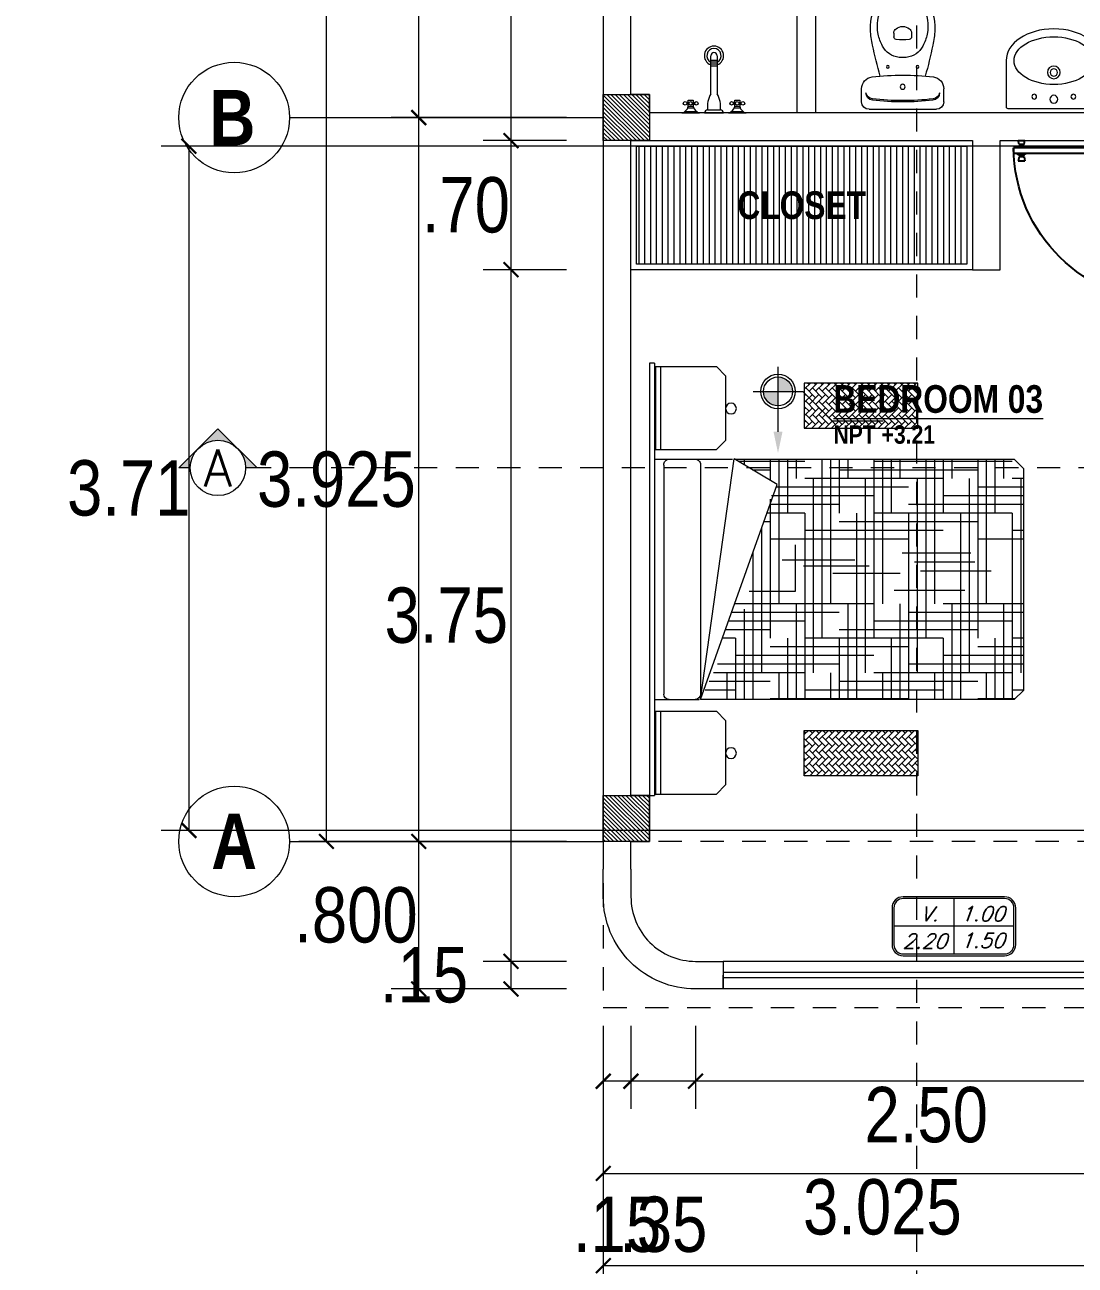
# Model space of a CAD drawing. Header units: millimetres. Extents: x 56 to 215, y 47 to 103.
# Drawn here: x 68.59 to 74.28, y 84.31 to 91.04 of the extents above; entities that cross this region are included whole.
import ezdxf
from ezdxf.enums import TextEntityAlignment as Align

# ---------------------------------------------------------------- set-up
doc = ezdxf.new("R2010")
doc.units = ezdxf.units.MM
doc.linetypes.add('DASHED', pattern=[19.05, 12.7, -6.35])
doc.linetypes.add('DASHED2', pattern=[0.375, 0.25, -0.125])
for name, color, linetype in [('_u', 7, 'Continuous'), ('A_Puerta', 32, 'Continuous'), ('G_Acotación', 171, 'Continuous')]:
    doc.layers.add(name, color=color, linetype=linetype)
for name, color, linetype, lineweight in [('A_Bloques', 56, 'Continuous', 15), ('A_Detalle de Vanos', 250, 'Continuous', 5), ('A_Muro con Techo', 232, 'Continuous', 40), ('A_Texto', 43, 'Continuous', 9), ('A_Ventana', 140, 'Continuous', 9), ('Complemento', 151, 'Continuous', 9), ('E_Columna', 3, 'Continuous', 25), ('G_Cortes', 3, 'Continuous', 60), ('G_Ejes', 253, 'Continuous', 20), ('G_Sombreados', 8, 'Continuous', 9), ('G_Texto', 122, 'Continuous', 20)]:
    doc.layers.add(name, color=color, linetype=linetype, lineweight=lineweight)
doc.styles.add('4MM', font='romans.shx', dxfattribs={"height": 0.2})
doc.styles.add('Acotacion', font='ARIALN.TTF')
doc.styles.add('AMBIENTES', font='ARIALNB.TTF', dxfattribs={"height": 0.15})
doc.styles.add('Arial Marron', font='ARIALN.TTF')
doc.styles.add('Cotas', font='ARIALNB.TTF', dxfattribs={"height": 0.1})
doc.styles.add('Eje', font='ARIALNB.TTF', dxfattribs={"height": 0.3})
doc.styles.add('LETRAS', font='simplex1.shx', dxfattribs={"oblique": 20})
doc.dimstyles.new('Lenin_50', dxfattribs={"dimtxt": 0.3, "dimasz": 0.08, "dimexe": 0.15, "dimexo": 0.2, "dimgap": 0.03, "dimtad": 2, "dimtih": 1, "dimtoh": 1, "dimlfac": -1, "dimzin": 4, "dimdsep": 46, "dimtxsty": 'Acotacion', "dimblk": 'ARCHTICK', "dimcen": 0.08, "dimclrd": 256, "dimclre": 256, "dimclrt": 4, "dimazin": 1, "dimtm": 1e-09, "dimtfac": 1, "dimtmove": 2, "dimatfit": 2, "dimfxl": 1, "dimtolj": 1, "dimlwd": 13, "dimlwe": 18, "dimarcsym": 0})

# ---------------------------------------------------------------- blocks, each defined once
blk = doc.blocks.new('COBRE1_2')
h = blk.add_hatch()
h.set_pattern_fill('AR-HBONE', color=37, scale=0.00025, style=0)
h.set_pattern_definition([(45, (-1.600238, -0.118363), (1e-14, 0.03592102), [0.0762, -0.0254]), (135, (-1.582278, -0.100403), (1e-14, 0.03592102), [0.0762, -0.0254])])
h.paths.add_polyline_path([(-0.8188, -0.8395), (-1.0637, -0.8395), (-1.0637, -1.4547), (-0.8188, -1.4547)])
h = blk.add_hatch()
h.set_pattern_fill('AR-HBONE', color=37, scale=0.00025, style=0)
h.set_pattern_definition([(135, (1.601507, -0.118363), (-4e-18, 0.03592102), [0.0762, -0.0254]), (45, (1.583546, -0.100403), (-4e-18, 0.03592102), [0.0762, -0.0254])])
h.paths.add_polyline_path([(0.8201, -0.8395), (1.065, -0.8395), (1.065, -1.4547), (0.8201, -1.4547)])
for p, q in [((-1.1717, 0), (1.1717, 0)), ((-1.1717, -0.0273), (-1.1717, 0)), ((1.1717, 0), (1.1717, -0.0273)), ((-1.1717, -0.0273), (1.1717, -0.0273)), ((-1.153, -0.0331), (-0.703, -0.0331)), ((-1.153, -0.0331), (-1.153, -0.3631)), ((-1.153, -0.0608), (-0.703, -0.0608)), ((-0.703, -0.0331), (-0.703, -0.3631)), ((-0.6511, -0.0273), (-0.6511, -0.4505)), ((0.6523, -0.0273), (0.6523, -0.2699)), ((0.7154, -0.0331), (0.7154, -0.3631)), ((0.7154, -0.0331), (1.1654, -0.0331)), ((0.7154, -0.0608), (1.1654, -0.0608)), ((1.1654, -0.0331), (1.1654, -0.3631)), ((-0.6511, -0.1093), (-0.6511, -0.2473)), ((-0.6191, -0.0773), (0.6225, -0.0773)), ((0.6523, -0.1073), (0.6523, -0.2473)), ((0.6523, -0.2773), (-0.6527, -0.4586)), ((-0.6211, -0.2773), (0.6223, -0.2773)), ((0.6523, -0.2773), (-0.513, -0.6917)), ((0.6492, -0.2789), (0.6523, -0.2789)), ((0.6523, -1.9773), (0.6523, -0.2773)), ((-1.153, -0.3631), (-1.103, -0.4131)), ((-0.753, -0.4131), (-0.703, -0.3631)), ((0.7154, -0.3631), (0.7654, -0.4131)), ((1.1154, -0.4131), (1.1654, -0.3631)), ((-1.103, -0.4131), (-0.753, -0.4131)), ((-0.513, -0.6917), (-0.6527, -0.4586)), ((-0.6511, -0.4614), (-0.6511, -1.9773)), ((-0.6511, -0.4664), (-0.6481, -0.4664)), ((0.7654, -0.4131), (1.1154, -0.4131)), ((0.6484, -1.4039), (0.6484, -0.6539)), ((0.6484, -1.9812), (0.6484, -1.7789)), ((-0.6511, -1.9773), (-0.6011, -2.0273)), ((-0.5456, -2.0132), (0.5078, -2.0132)), ((0.6023, -2.0273), (0.6523, -1.9773)), ((-0.6011, -2.0273), (0.6023, -2.0273))]:
    blk.add_line(p, q)
at = {"color": 37}
for p, q in [((0.5547, -0.6539), (0.5547, -0.3243)), ((0.6016, -0.4664), (0.6016, -0.3017)), ((0.3203, -0.4664), (0.3203, -0.3954)), ((0.4609, -1.0289), (0.4609, -0.3694)), ((0.5078, -0.8414), (0.5078, -0.3468)), ((0.1328, -1.2164), (0.1328, -0.4621)), ((0.1797, -1.0289), (0.1797, -0.4454)), ((0.2266, -0.8414), (0.2266, -0.4287)), ((0.2734, -0.6539), (0.2734, -0.4121)), ((0.3203, -0.4664), (0.6523, -0.4664)), ((0.4141, -1.2164), (0.4141, -0.4664)), ((0.5078, -0.4195), (0.6523, -0.4195)), ((-0.6511, -0.5132), (-0.62, -0.5132)), ((-0.6393, -0.8414), (-0.6393, -0.4809)), ((0.1617, -0.5132), (0.6523, -0.5132)), ((-0.5924, -0.6539), (-0.5924, -0.5591)), ((-0.1429, -0.5601), (0.6523, -0.5601)), ((0.0644, -0.5399), (0.0644, -0.7912)), ((-0.6511, -0.6539), (-0.5356, -0.6539)), ((-0.4518, -1.2164), (-0.4518, -0.6623)), ((-0.4343, -0.6539), (0.3203, -0.6539)), ((-0.4049, -1.0289), (-0.4049, -0.6533)), ((-0.3581, -0.8414), (-0.3581, -0.6366)), ((-0.3112, -0.6539), (-0.3112, -0.6199)), ((-0.2747, -0.607), (0.5078, -0.607)), ((-0.2174, -1.4039), (-0.2174, -0.6539)), ((0.3672, -1.4039), (0.3672, -0.6539)), ((-0.6511, -0.7007), (0.1328, -0.7007)), ((-0.4987, -1.4039), (-0.4987, -0.6848)), ((-0.1049, -0.7202), (-0.1049, -1.1136)), ((0.5078, -0.7007), (0.6523, -0.7007)), ((-0.6511, -0.7476), (-0.3581, -0.7476)), ((-0.6511, -0.7945), (-0.5456, -0.7945)), ((0.0644, -0.7912), (-0.1868, -0.7912)), ((0.1328, -0.7945), (0.6523, -0.7945)), ((0.3203, -0.7476), (0.6523, -0.7476)), ((-0.5456, -1.5914), (-0.5456, -0.8414)), ((-0.3581, -0.8414), (0.6523, -0.8414)), ((-0.2643, -1.5914), (-0.2643, -0.8414)), ((-0.0721, -0.8349), (-0.0721, -1.19)), ((0.3203, -1.5914), (0.3203, -0.8414)), ((0.6016, -1.5914), (0.6016, -0.8414)), ((-0.6511, -0.9351), (0.3203, -0.9351)), ((-0.5456, -0.8882), (0.5078, -0.8882)), ((-0.6511, -0.982), (0.1328, -0.982)), ((-0.0339, -0.9934), (-0.0339, -1.3594)), ((0.5078, -0.982), (0.6523, -0.982)), ((-0.6511, -1.0289), (-0.3581, -1.0289)), ((-0.6511, -1.0757), (-0.5456, -1.0757)), ((-0.5924, -1.7789), (-0.5924, -1.0289)), ((-0.3112, -1.7789), (-0.3112, -1.0289)), ((0.1328, -1.0757), (0.6523, -1.0757)), ((0.2734, -1.7789), (0.2734, -1.0289)), ((0.3203, -1.0289), (0.6523, -1.0289)), ((0.5547, -1.7789), (0.5547, -1.0289)), ((-0.3581, -1.1226), (0.6523, -1.1226)), ((-0.5456, -1.1695), (0.5078, -1.1695)), ((-0.6511, -1.2164), (0.3203, -1.2164)), ((-0.6511, -1.2632), (0.1328, -1.2632)), ((-0.6393, -1.9664), (-0.6393, -1.2164)), ((-0.3581, -1.9664), (-0.3581, -1.2164)), ((0.2266, -1.9664), (0.2266, -1.2164)), ((0.5078, -1.9664), (0.5078, -1.2164)), ((0.5078, -1.2632), (0.6523, -1.2632)), ((-0.6511, -1.3101), (-0.3581, -1.3101)), ((0.0589, -1.3266), (0.0589, -1.709)), ((0.3203, -1.3101), (0.6523, -1.3101)), ((-0.6511, -1.357), (-0.5456, -1.357)), ((-0.4049, -2.0273), (-0.4049, -1.4039)), ((-0.3581, -1.4039), (0.6523, -1.4039)), ((-0.1431, -1.3703), (-0.1431, -1.7418)), ((0.1328, -1.357), (0.6523, -1.357)), ((0.1797, -2.0273), (0.1797, -1.4039)), ((0.4609, -2.0273), (0.4609, -1.4039)), ((-0.5456, -1.4507), (0.5078, -1.4507)), ((-0.094, -1.4359), (-0.094, -1.7637)), ((-0.0448, -1.4687), (-0.0448, -1.8511)), ((-0.6511, -1.4976), (0.3203, -1.4976)), ((-0.6511, -1.5445), (0.1328, -1.5445)), ((0.5078, -1.5445), (0.6523, -1.5445)), ((-0.6511, -1.5914), (-0.3581, -1.5914)), ((-0.4518, -2.0273), (-0.4518, -1.5914)), ((0.1328, -2.0273), (0.1328, -1.5914)), ((0.3203, -1.5914), (0.6523, -1.5914)), ((0.4141, -2.0273), (0.4141, -1.5914)), ((-0.6511, -1.6382), (-0.5456, -1.6382)), ((0.1328, -1.6382), (0.6523, -1.6382)), ((-0.5456, -1.732), (0.5078, -1.732)), ((-0.3581, -1.6851), (0.6523, -1.6851)), ((-0.6511, -1.7789), (0.3203, -1.7789)), ((-0.4987, -2.0273), (-0.4987, -1.7789)), ((-0.2174, -2.0273), (-0.2174, -1.7789)), ((0.3672, -2.0273), (0.3672, -1.7789)), ((-0.6511, -1.8257), (0.1328, -1.8257)), ((-0.6511, -1.8726), (-0.3581, -1.8726)), ((0.3203, -1.8726), (0.6523, -1.8726)), ((0.5078, -1.8257), (0.6523, -1.8257)), ((-0.6511, -1.9195), (-0.5456, -1.9195)), ((0.1328, -1.9195), (0.6523, -1.9195)), ((-0.5456, -2.0273), (-0.5456, -1.9664)), ((-0.3581, -1.9664), (0.6523, -1.9664)), ((-0.2643, -2.0273), (-0.2643, -1.9664)), ((0.3203, -2.0273), (0.3203, -1.9664)), ((0.6016, -2.0273), (0.6016, -1.9664))]:
    blk.add_line(p, q, dxfattribs=at)
for points in [[(-1.0637, -0.8395), (-0.8188, -0.8395), (-0.8188, -1.4547), (-1.0637, -1.4547)], [(1.065, -0.8395), (0.8201, -0.8395), (0.8201, -1.4547), (1.065, -1.4547)]]:
    blk.add_lwpolyline(points, close=True)
for centre in [(-0.9256, -0.4422), (0.9427, -0.4422)]:
    blk.add_circle(centre, 0.0292)
for centre, radius, start, end in [((-0.6191, -0.1093), 0.032, 89.99992, 179.99995), ((0.6223, -0.1073), 0.03, 0.11268, 89.62857), ((-0.6211, -0.2473), 0.03, 179.99998, 270.00004), ((0.6223, -0.2473), 0.03, 270, 0)]:
    blk.add_arc(centre, radius, start, end)
blk = doc.blocks.new('Puerta 02')
for p, q in [((0.0239, 0.9132), (0, 0.918)), ((0, 0.918), (0, 0.8782)), ((0.0239, 0.9068), (0.0239, 0.9132)), ((0.0277, 0.9068), (0.0239, 0.9068)), ((0.0239, 0.8893), (0.0239, 0.9068)), ((0.0317, 0.9092), (0.0277, 0.9092)), ((0.0277, 0.9068), (0.0277, 0.9092)), ((0.0277, 0.8893), (0.0277, 0.9068)), ((0.0317, 0.9092), (0.0317, 0.9124)), ((0.0357, 0.9124), (0.0317, 0.9124)), ((0.0317, 0.8869), (0.0317, 0.9092)), ((0.042, 0.9243), (0.0357, 0.9124)), ((0.0357, 0.8838), (0.0357, 0.9124)), ((0.042, 0.8718), (0.042, 0.9243)), ((0.0436, 0.9243), (0.042, 0.9243)), ((0.0436, 0.9463), (0.0784, 0.9463)), ((0.0436, 0.005), (0.0436, 0.9463)), ((0.0784, 0.005), (0.0784, 0.9463)), ((0.0784, 0.9243), (0.08, 0.9243)), ((0.0789, 0.8981), (0.0789, 0.8981)), ((0.0789, 0.8981), (0.0789, 0.8981)), ((0.08, 0.8718), (0.08, 0.9243)), ((0.08, 0.9243), (0.0863, 0.9124)), ((0.0863, 0.8838), (0.0863, 0.9124)), ((0.0863, 0.9124), (0.0903, 0.9124)), ((0.0903, 0.9092), (0.0903, 0.9124)), ((0.0903, 0.9092), (0.0943, 0.9092)), ((0.0903, 0.8869), (0.0903, 0.9092)), ((0.0943, 0.9068), (0.0943, 0.9092)), ((0.0943, 0.8893), (0.0943, 0.9068)), ((0.0943, 0.9068), (0.0983, 0.9068)), ((0.0983, 0.9132), (0.1221, 0.918)), ((0.0983, 0.9068), (0.0983, 0.9132)), ((0.0983, 0.8893), (0.0983, 0.9068)), ((0.1221, 0.918), (0.1221, 0.8782)), ((0.0239, 0.883), (0, 0.8782)), ((0.0277, 0.8893), (0.0239, 0.8893)), ((0.0239, 0.8893), (0.0239, 0.883)), ((0.0277, 0.8893), (0.0277, 0.8869)), ((0.0317, 0.8869), (0.0277, 0.8869)), ((0.0317, 0.8869), (0.0317, 0.8838)), ((0.0357, 0.8838), (0.0317, 0.8838)), ((0.042, 0.8718), (0.0357, 0.8838)), ((0.0436, 0.8718), (0.042, 0.8718)), ((0.0784, 0.8718), (0.08, 0.8718)), ((0.08, 0.8718), (0.0863, 0.8838)), ((0.0863, 0.8838), (0.0903, 0.8838)), ((0.0903, 0.8869), (0.0943, 0.8869)), ((0.0903, 0.8869), (0.0903, 0.8838)), ((0.0943, 0.8893), (0.0943, 0.8869)), ((0.0943, 0.8893), (0.0983, 0.8893)), ((0.0983, 0.8893), (0.0983, 0.883)), ((0.0983, 0.883), (0.1221, 0.8782)), ((0, 0.05), (0, -0.05)), ((0.0336, 0.05), (0, 0.05)), ((0.0336, 0.05), (0.0336, 0.005)), ((0.0436, 0.005), (0.0336, 0.005)), ((0.0783, 0.005), (0.0433, 0.005)), ((0.0436, 0.005), (0.0436, -0.05)), ((0.965, 0.005), (0.975, 0.005)), ((0.965, 0.005), (0.965, -0.05)), ((0.975, 0.05), (0.975, 0.005)), ((0.975, 0.05), (1, 0.05)), ((1, 0.05), (1, -0.05)), ((0.0436, -0.05), (0, -0.05)), ((1, -0.05), (0.965, -0.05))]:
    blk.add_line(p, q)
blk.add_arc((0.0336, 0.005), 0.9414, 0, 89.39134)
blk = doc.blocks.new('TITULP')
h = blk.add_hatch(color=1)
h.paths.add_polyline_path([(0, -0.0554), (0, -0.134), (0.0785, -0.134, 0.414214)])
h.paths.add_polyline_path([(0, -0.134), (-0.0785, -0.134, 0.414214), (0, -0.2125)])
for p, q in [((0, -0.3527), (0, 0)), ((-0.134, -0.134), (0.134, -0.134)), ((0.2939, -0.2939), (0.5699, -0.2939))]:
    blk.add_line(p, q)
at = {"lineweight": 18}
blk.add_line((0.134, -0.134), (0.2939, -0.2939), dxfattribs=at)
for radius in [0.0937, 0.0785]:
    blk.add_circle((0, -0.134), radius)
blk.add_solid([(0.0242, -0.3527), (0, -0.4678), (-0.0242, -0.3527)])
at = {"style": 'Arial Marron', "width": 1.35}
blk.add_attdef('%%USALA', text='', height=0.14, dxfattribs=at).set_placement((0.3052, -0.1124), align=Align.TOP_LEFT)
at = {"style": 'Arial Marron', "width": 1.1}
blk.add_attdef('NPT%%P0.00', text='', height=0.1, dxfattribs=at).set_placement((0.6033, -0.3972), align=Align.MIDDLE_CENTER)
at = {"style": 'Arial Marron'}
blk.add_attdef('PISO', text='', height=0.08, dxfattribs=at).set_placement((0.6033, -0.5391), align=Align.MIDDLE_CENTER)
blk = doc.blocks.new('L01601A', base_point=(1717.16, 970.19))
blk.add_circle((1717.16, 970.19), 25)
blk = doc.blocks.new('L01601B', base_point=(1777.33, 924.89))
blk.add_arc((1777.33, 924.89), 30, 180, 0)
blk = doc.blocks.new('Lavatorio 01')
blk.add_lwpolyline([(-0.2836, 0.2586), (-0.0336, 0.2586, -0.414214), (-0.025, 0.25), (-0.025, -0.25, -0.414214), (-0.0336, -0.2586), (-0.2836, -0.2586)], format="xyb")
for centre, radius in [((-0.0884, 0.1059), 0.0129), ((-0.2197, 0), 0.0345), ((-0.2197, 0), 0.0198), ((-0.0742, 0), 0.0216), ((-0.0884, -0.1059), 0.0129)]:
    blk.add_circle(centre, radius)
at = {"extrusion": (0, 0, -1), "xscale": 0.008620689655174374, "zscale": -0.008620689655172419, "rotation": 90}
for name, yscale in [('L01601B', 0.005747126436773442), ('L01601A', 0.005172413793104624)]:
    blk.add_blockref(name, (0.2836, 0), dxfattribs=dict(at, yscale=yscale))
blk = doc.blocks.new('INOD4')
at = {"linetype": 'ByBlock'}
for p, q in [((-0.2225, -0.06), (-0.2225, -0.1316)), ((-0.1825, -0.02), (0.1825, -0.02)), ((0.2225, -0.06), (0.2225, -0.1316)), ((-0.048, -0.433), (-0.048, -0.4129)), ((0.048, -0.433), (0.048, -0.4129))]:
    blk.add_line(p, q, dxfattribs=at)
for centre, radius in [((0, -0.142), 0.0135), ((0, -0.142), 0.0135), ((-0.08, -0.25), 0.0075), ((0.08, -0.25), 0.0075)]:
    blk.add_circle(centre, radius, dxfattribs=at)
for centre, radius, start, end in [((-0.1825, -0.06), 0.04, 90, 180), ((0, -1.56), 1.493, 83.67552, 96.33055), ((0, -1.56), 1.5, 83.72811, 96.27189), ((0.1825, -0.06), 0.04, 0, 90), ((-0.1585, -0.1316), 0.064, 180, 263.20695), ((-0.1595, -0.1087), 0.04, 96.27189, 180), ((-0.1601, -0.1159), 0.04, 96.21414, 169.75716), ((0.1595, -0.1087), 0.04, 0, 83.72811), ((0.1601, -0.1159), 0.04, 10.24284, 83.78586), ((0.1585, -0.1316), 0.064, 276.79305, 0), ((0, 1.199), 1.404, 263.20695, 276.79305), ((2.2862, -0.8696), 2.5, 164.45601, 168.42561), ((-2.2862, -0.8696), 2.5, 11.57439, 15.54399), ((-0.007, -0.416), 0.1156, 96.24191, 152.59732), ((0, -0.48), 0.18, 83.75809, 96.24191), ((0.007, -0.416), 0.1156, 27.40268, 83.75809), ((0.4232, -0.4957), 0.6, 167.70933, 175.6206), ((0.1123, -0.4778), 0.25, 152.59732, 168.38048), ((-0.033, -0.4129), 0.015, 96.64916, 180), ((0, -0.696), 0.3, 83.35084, 96.64916), ((0.033, -0.4129), 0.015, 0, 83.35084), ((-0.1123, -0.4778), 0.25, 11.61952, 27.40268), ((-0.4232, -0.4957), 0.6, 4.3794, 12.29067), ((0.0848, -0.4604), 0.26, 177.69717, 218.71313), ((0.079, -0.471), 0.216, 168.38048, 209.11615), ((-0.018, -0.433), 0.03, 180, 233.1301), ((0, -0.409), 0.06, 233.1301, 306.8699), ((0.018, -0.433), 0.03, 306.8699, 0), ((-0.079, -0.471), 0.216, 330.88385, 11.61952), ((-0.0848, -0.4604), 0.26, 321.28687, 2.30283), ((0, -0.515), 0.1256, 209.11615, 330.88385), ((0, -0.515), 0.16, 222.43623, 317.56377)]:
    blk.add_arc(centre, radius, start, end, dxfattribs=at)
blk = doc.blocks.new('Llaves_ducha')
for p, q in [((0, 0.145), (0, 0.0652)), ((0.0072, 0.1308), (0.0072, 0.0795)), ((0.0217, 0.0912), (0.0217, 0.1188)), ((0.0399, 0.116), (0.0399, 0.1232)), ((0.0471, 0.116), (0.0471, 0.1232)), ((0.0399, 0.0943), (0.0399, 0.087)), ((0.0471, 0.0943), (0.0471, 0.087)), ((0, 0.0435), (0, -0.0435)), ((0, 0.0399), (0, -0.0399)), ((0.0145, 0.029), (0.0145, -0.029)), ((0.087, 0.0145), (0.2586, 0.0145)), ((0.2586, -0.0145), (0.087, -0.0145)), ((0, -0.0652), (0, -0.145)), ((0.0072, -0.0795), (0.0072, -0.1308)), ((0.0217, -0.1191), (0.0217, -0.0914)), ((0.0399, -0.0943), (0.0399, -0.087)), ((0.0471, -0.0943), (0.0471, -0.087)), ((0.0399, -0.116), (0.0399, -0.1232)), ((0.0471, -0.116), (0.0471, -0.1232))]:
    blk.add_line(p, q)
for points in [[(0.029, 0.116), (0.058, 0.116), (0.058, 0.0943), (0.029, 0.0943)], [(0.029, -0.0943), (0.058, -0.0943), (0.058, -0.116), (0.029, -0.116)]]:
    blk.add_lwpolyline(points, close=True)
for points in [[(0.2128, 0.0145), (0.2128, -0.0145)], [(0.2216, 0.0145), (0.2216, -0.0145)], [(0.2305, 0.0145), (0.2305, -0.0145)], [(0.2379, 0.0145), (0.2379, -0.0145)]]:
    blk.add_lwpolyline(points)
for centre in [(0.0435, 0.1305), (0.0435, 0.1051), (0.0435, 0.0798), (0.0435, -0.0798), (0.0435, -0.1051), (0.0435, -0.1305)]:
    blk.add_circle(centre, 0.00811)
for centre, radius, start, end in [((0.0399, 0.1559), 0.0413, 195.2551, 254.7449), ((0.0399, 0.0544), 0.0413, 105.2551, 164.7449), ((-0.0059, 0.0231), 0.0212, 16.1502, 73.8498), ((0.029, -0.087), 0.1169, 60.2551, 97.125), ((0.2586, 0), 0.0435, 199.4706, 160.5294), ((0.2586, 0), 0.0324, 206.5644, 153.4356), ((0.2586, 0), 0.0145, 270, 90), ((-0.0059, -0.0231), 0.0212, 286.1502, 343.8498), ((0.029, 0.087), 0.1169, 262.875, 299.7449), ((0.0399, -0.0544), 0.0413, 195.2551, 254.7449), ((0.0399, -0.1559), 0.0413, 105.2551, 164.7449)]:
    blk.add_arc(centre, radius, start, end)
blk = doc.blocks.new('Eri')
blk.add_line((-1.7, 0), (0, 0))
blk.add_circle((-2, 0), 0.3)
at = {"color": 1, "style": 'Eje', "flags": 4}
blk.add_attdef('H', text='', height=0.3, dxfattribs=at).set_placement((-2, 0), align=Align.MIDDLE_CENTER)
blk = doc.blocks.new('_ArchTick')
at = {"color": 0, "linetype": 'ByBlock', "const_width": 0.15}
blk.add_lwpolyline([(-0.5, -0.5), (0.5, 0.5)], dxfattribs=at)
blk = doc.blocks.new('*D64')
at = {"layer": 'Defpoints', "color": 0, "transparency": 16777216}
for p in [(71.7255, 85.8087), (77.7255, 85.8087), (77.7255, 84.3087)]:
    blk.add_point(p, dxfattribs=at)
at = {"layer": 'G_Acotación', "lineweight": 18, "transparency": 16777216}
for p, q in [((71.7255, 85.6087), (71.7255, 84.1587)), ((77.7255, 85.6087), (77.7255, 84.1587))]:
    blk.add_line(p, q, dxfattribs=at)
at = {"layer": 'G_Acotación', "lineweight": 13, "transparency": 16777216}
blk.add_line((71.7255, 84.3087), (77.7255, 84.3087), dxfattribs=at)
at = {"layer": 'G_Acotación', "lineweight": 13, "transparency": 16777216, "xscale": 0.08, "yscale": 0.08, "zscale": 0.08}
for p, rotation in [((71.7255, 84.3087), 179.9999999999996), ((77.7255, 84.3087), 359.9999999999996)]:
    blk.add_blockref('_ArchTick', p, dxfattribs=dict(at, rotation=rotation))
at = {"layer": 'G_Acotación', "color": 4, "lineweight": 5, "transparency": 16777216, "insert": (74.7255, 84.1255), "char_height": 0.3, "attachment_point": 5, "style": 'Acotacion'}
blk.add_mtext('\\A1;6.000', dxfattribs=at)
blk = doc.blocks.new('*D66')
at = {"layer": 'Defpoints', "color": 0, "transparency": 16777216}
for p in [(71.7255, 85.8087), (74.7505, 85.8087), (74.7505, 84.8087)]:
    blk.add_point(p, dxfattribs=at)
at = {"layer": 'G_Acotación', "lineweight": 18, "transparency": 16777216}
for p, q in [((71.7255, 85.6087), (71.7255, 84.6587)), ((74.7505, 85.6087), (74.7505, 84.6587))]:
    blk.add_line(p, q, dxfattribs=at)
at = {"layer": 'G_Acotación', "lineweight": 13, "transparency": 16777216}
blk.add_line((71.7255, 84.8087), (74.7505, 84.8087), dxfattribs=at)
at = {"layer": 'G_Acotación', "lineweight": 13, "transparency": 16777216, "xscale": 0.08, "yscale": 0.08, "zscale": 0.08}
for p, rotation in [((71.7255, 84.8087), 179.9999999999996), ((74.7505, 84.8087), 359.9999999999996)]:
    blk.add_blockref('_ArchTick', p, dxfattribs=dict(at, rotation=rotation))
at = {"layer": 'G_Acotación', "color": 4, "lineweight": 5, "transparency": 16777216, "insert": (73.238, 84.6255), "char_height": 0.3, "attachment_point": 5, "style": 'Acotacion'}
blk.add_mtext('\\A1;3.025', dxfattribs=at)
blk = doc.blocks.new('*D67')
at = {"layer": 'Defpoints', "color": 0, "transparency": 16777216}
for p in [(70.2255, 99.1087), (71.7255, 99.1087), (71.7255, 86.6087)]:
    blk.add_point(p, dxfattribs=at)
at = {"layer": 'G_Acotación', "lineweight": 18, "transparency": 16777216}
for p, q in [((71.5255, 99.1087), (70.0755, 99.1087)), ((71.5255, 86.6087), (70.0755, 86.6087))]:
    blk.add_line(p, q, dxfattribs=at)
at = {"layer": 'G_Acotación', "lineweight": 13, "transparency": 16777216}
blk.add_line((70.2255, 86.6087), (70.2255, 99.1087), dxfattribs=at)
at = {"layer": 'G_Acotación', "lineweight": 13, "transparency": 16777216, "xscale": 0.08, "yscale": 0.08, "zscale": 0.08}
for p, rotation in [((70.2255, 99.1087), 90), ((70.2255, 86.6087), 270)]:
    blk.add_blockref('_ArchTick', p, dxfattribs=dict(at, rotation=rotation))
at = {"layer": 'G_Acotación', "color": 4, "lineweight": 5, "transparency": 16777216, "insert": (69.6968, 92.8587), "char_height": 0.3, "attachment_point": 5, "style": 'Acotacion'}
blk.add_mtext('\\A1;12.500', dxfattribs=at)
blk = doc.blocks.new('*D68')
at = {"layer": 'Defpoints', "color": 0, "transparency": 16777216}
for p in [(70.7255, 90.5337), (71.7255, 90.5337), (71.7255, 86.6087)]:
    blk.add_point(p, dxfattribs=at)
at = {"layer": 'G_Acotación', "lineweight": 18, "transparency": 16777216}
for p, q in [((71.5255, 90.5337), (70.5755, 90.5337)), ((71.5255, 86.6087), (70.5755, 86.6087))]:
    blk.add_line(p, q, dxfattribs=at)
at = {"layer": 'G_Acotación', "lineweight": 13, "transparency": 16777216}
blk.add_line((70.7255, 86.6087), (70.7255, 90.5337), dxfattribs=at)
at = {"layer": 'G_Acotación', "lineweight": 13, "transparency": 16777216, "xscale": 0.08, "yscale": 0.08, "zscale": 0.08}
for p, rotation in [((70.7255, 90.5337), 90), ((70.7255, 86.6087), 270)]:
    blk.add_blockref('_ArchTick', p, dxfattribs=dict(at, rotation=rotation))
at = {"layer": 'G_Acotación', "color": 4, "lineweight": 5, "transparency": 16777216, "insert": (70.2795, 88.5712), "char_height": 0.3, "attachment_point": 5, "style": 'Acotacion'}
blk.add_mtext('\\A1;3.925', dxfattribs=at)
blk = doc.blocks.new('*D167')
at = {"layer": 'Defpoints', "color": 0, "transparency": 16777216}
for p in [(70.7255, 95.0837), (71.7255, 95.0837), (71.7255, 90.5337)]:
    blk.add_point(p, dxfattribs=at)
at = {"layer": 'G_Acotación', "lineweight": 18, "transparency": 16777216}
for p, q in [((71.5255, 95.0837), (70.5755, 95.0837)), ((71.5255, 90.5337), (70.5755, 90.5337))]:
    blk.add_line(p, q, dxfattribs=at)
at = {"layer": 'G_Acotación', "lineweight": 13, "transparency": 16777216}
blk.add_line((70.7255, 90.5337), (70.7255, 95.0837), dxfattribs=at)
at = {"layer": 'G_Acotación', "lineweight": 13, "transparency": 16777216, "xscale": 0.08, "yscale": 0.08, "zscale": 0.08}
for p, rotation in [((70.7255, 95.0837), 90), ((70.7255, 90.5337), 270)]:
    blk.add_blockref('_ArchTick', p, dxfattribs=dict(at, rotation=rotation))
at = {"layer": 'G_Acotación', "color": 4, "lineweight": 5, "transparency": 16777216, "insert": (70.2759, 92.8087), "char_height": 0.3, "attachment_point": 5, "style": 'Acotacion'}
blk.add_mtext('\\A1;4.550', dxfattribs=at)
blk = doc.blocks.new('*D69')
at = {"layer": 'Defpoints', "color": 0, "transparency": 16777216}
for p in [(70.7255, 86.6087), (71.7255, 86.6087), (71.7255, 85.8087)]:
    blk.add_point(p, dxfattribs=at)
at = {"layer": 'G_Acotación', "lineweight": 18, "transparency": 16777216}
for p, q in [((71.5255, 86.6087), (70.5755, 86.6087)), ((71.5255, 85.8087), (70.5755, 85.8087))]:
    blk.add_line(p, q, dxfattribs=at)
at = {"layer": 'G_Acotación', "lineweight": 13, "transparency": 16777216}
blk.add_line((70.7255, 85.8087), (70.7255, 86.6087), dxfattribs=at)
at = {"layer": 'G_Acotación', "lineweight": 13, "transparency": 16777216, "xscale": 0.08, "yscale": 0.08, "zscale": 0.08}
for p, rotation in [((70.7255, 86.6087), 90), ((70.7255, 85.8087), 270)]:
    blk.add_blockref('_ArchTick', p, dxfattribs=dict(at, rotation=rotation))
at = {"layer": 'G_Acotación', "color": 4, "lineweight": 5, "transparency": 16777216, "insert": (70.3854, 86.2087), "char_height": 0.3, "attachment_point": 5, "style": 'Acotacion'}
blk.add_mtext('\\A1;.800', dxfattribs=at)
blk = doc.blocks.new('*D86')
at = {"layer": 'Defpoints', "color": 0, "transparency": 16777216}
for p in [(66.1255, 99.1087), (67.6255, 99.1087), (66.1255, 86.6087)]:
    blk.add_point(p, dxfattribs=at)
at = {"layer": 'G_Acotación', "lineweight": 18, "transparency": 16777216}
for p, q in [((66.3255, 99.1087), (67.7755, 99.1087)), ((66.3255, 86.6087), (67.7755, 86.6087))]:
    blk.add_line(p, q, dxfattribs=at)
at = {"layer": 'G_Acotación', "lineweight": 13, "transparency": 16777216}
blk.add_line((67.6255, 86.6087), (67.6255, 99.1087), dxfattribs=at)
at = {"layer": 'G_Acotación', "lineweight": 13, "transparency": 16777216, "xscale": 0.08, "yscale": 0.08, "zscale": 0.08}
for p, rotation in [((67.6255, 99.1087), 90), ((67.6255, 86.6087), 270)]:
    blk.add_blockref('_ArchTick', p, dxfattribs=dict(at, rotation=rotation))
at = {"layer": 'G_Acotación', "color": 4, "lineweight": 5, "transparency": 16777216, "insert": (68.1542, 92.8587), "char_height": 0.3, "attachment_point": 5, "style": 'Acotacion'}
blk.add_mtext('\\A1;12.500', dxfattribs=at)
blk = doc.blocks.new('*D185')
at = {"layer": 'Defpoints', "color": 0, "transparency": 16777216}
for p in [(71.7255, 99.1087), (71.2255, 90.4087), (71.7255, 90.4087)]:
    blk.add_point(p, dxfattribs=at)
at = {"layer": 'G_Acotación', "lineweight": 18, "transparency": 16777216}
for p, q in [((71.5255, 99.1087), (71.0755, 99.1087)), ((71.5255, 90.4087), (71.0755, 90.4087))]:
    blk.add_line(p, q, dxfattribs=at)
at = {"layer": 'G_Acotación', "lineweight": 13, "transparency": 16777216}
blk.add_line((71.2255, 99.1087), (71.2255, 90.4087), dxfattribs=at)
at = {"layer": 'G_Acotación', "lineweight": 13, "transparency": 16777216, "xscale": 0.08, "yscale": 0.08, "zscale": 0.08}
for p, rotation in [((71.2255, 99.1087), 90), ((71.2255, 90.4087), 270)]:
    blk.add_blockref('_ArchTick', p, dxfattribs=dict(at, rotation=rotation))
at = {"layer": 'G_Acotación', "color": 4, "lineweight": 5, "transparency": 16777216, "insert": (70.8764, 94.7587), "char_height": 0.3, "attachment_point": 5, "style": 'Acotacion'}
blk.add_mtext('\\A1;8.70', dxfattribs=at)
blk = doc.blocks.new('*D186')
at = {"layer": 'Defpoints', "color": 0, "transparency": 16777216}
for p in [(71.7255, 90.4087), (71.2255, 89.7087), (71.7255, 89.7087)]:
    blk.add_point(p, dxfattribs=at)
at = {"layer": 'G_Acotación', "lineweight": 18, "transparency": 16777216}
for p, q in [((71.5255, 90.4087), (71.0755, 90.4087)), ((71.5255, 89.7087), (71.0755, 89.7087))]:
    blk.add_line(p, q, dxfattribs=at)
at = {"layer": 'G_Acotación', "lineweight": 13, "transparency": 16777216}
blk.add_line((71.2255, 90.4087), (71.2255, 89.7087), dxfattribs=at)
at = {"layer": 'G_Acotación', "lineweight": 13, "transparency": 16777216, "xscale": 0.08, "yscale": 0.08, "zscale": 0.08}
for p, rotation in [((71.2255, 90.4087), 90), ((71.2255, 89.7087), 270)]:
    blk.add_blockref('_ArchTick', p, dxfattribs=dict(at, rotation=rotation))
at = {"layer": 'G_Acotación', "color": 4, "lineweight": 5, "transparency": 16777216, "insert": (70.9809, 90.0587), "char_height": 0.3, "attachment_point": 5, "style": 'Acotacion'}
blk.add_mtext('\\A1;.70', dxfattribs=at)
blk = doc.blocks.new('*D187')
at = {"layer": 'Defpoints', "color": 0, "transparency": 16777216}
for p in [(71.7255, 89.7087), (71.2255, 85.9587), (71.7255, 85.9587)]:
    blk.add_point(p, dxfattribs=at)
at = {"layer": 'G_Acotación', "lineweight": 18, "transparency": 16777216}
for p, q in [((71.5255, 89.7087), (71.0755, 89.7087)), ((71.5255, 85.9587), (71.0755, 85.9587))]:
    blk.add_line(p, q, dxfattribs=at)
at = {"layer": 'G_Acotación', "lineweight": 13, "transparency": 16777216}
blk.add_line((71.2255, 89.7087), (71.2255, 85.9587), dxfattribs=at)
at = {"layer": 'G_Acotación', "lineweight": 13, "transparency": 16777216, "xscale": 0.08, "yscale": 0.08, "zscale": 0.08}
for p, rotation in [((71.2255, 89.7087), 90), ((71.2255, 85.9587), 270)]:
    blk.add_blockref('_ArchTick', p, dxfattribs=dict(at, rotation=rotation))
at = {"layer": 'G_Acotación', "color": 4, "lineweight": 5, "transparency": 16777216, "insert": (70.875, 87.8337), "char_height": 0.3, "attachment_point": 5, "style": 'Acotacion'}
blk.add_mtext('\\A1;3.75', dxfattribs=at)
blk = doc.blocks.new('*D122')
at = {"layer": 'Defpoints', "color": 0, "transparency": 16777216}
for p in [(71.7255, 85.9587), (71.2255, 85.8087), (71.7255, 85.8087)]:
    blk.add_point(p, dxfattribs=at)
at = {"layer": 'G_Acotación', "lineweight": 18, "transparency": 16777216}
for p, q in [((71.5255, 85.9587), (71.0755, 85.9587)), ((71.5255, 85.8087), (71.0755, 85.8087))]:
    blk.add_line(p, q, dxfattribs=at)
at = {"layer": 'G_Acotación', "lineweight": 13, "transparency": 16777216}
blk.add_line((71.2255, 85.9587), (71.2255, 85.8087), dxfattribs=at)
at = {"layer": 'G_Acotación', "lineweight": 13, "transparency": 16777216, "xscale": 0.08, "yscale": 0.08, "zscale": 0.08}
for p, rotation in [((71.2255, 85.9587), 90), ((71.2255, 85.8087), 270)]:
    blk.add_blockref('_ArchTick', p, dxfattribs=dict(at, rotation=rotation))
at = {"layer": 'G_Acotación', "color": 4, "lineweight": 5, "transparency": 16777216, "insert": (70.7542, 85.8837), "char_height": 0.3, "attachment_point": 5, "style": 'Acotacion'}
blk.add_mtext('\\A1;.15', dxfattribs=at)
blk = doc.blocks.new('*D139')
at = {"layer": 'Defpoints', "color": 0, "transparency": 16777216}
for p in [(71.8755, 85.8087), (72.2255, 85.8087), (71.8755, 85.3087)]:
    blk.add_point(p, dxfattribs=at)
at = {"layer": 'G_Acotación', "lineweight": 18, "transparency": 16777216}
for p, q in [((71.8755, 85.6087), (71.8755, 85.1587)), ((72.2255, 85.6087), (72.2255, 85.1587))]:
    blk.add_line(p, q, dxfattribs=at)
at = {"layer": 'G_Acotación', "lineweight": 13, "transparency": 16777216}
blk.add_line((72.2255, 85.3087), (71.8755, 85.3087), dxfattribs=at)
at = {"layer": 'G_Acotación', "lineweight": 13, "transparency": 16777216, "xscale": 0.08, "yscale": 0.08, "zscale": 0.08}
for p, rotation in [((71.8755, 85.3087), 179.9999999999996), ((72.2255, 85.3087), 359.9999999999996)]:
    blk.add_blockref('_ArchTick', p, dxfattribs=dict(at, rotation=rotation))
at = {"layer": 'G_Acotación', "color": 4, "lineweight": 5, "transparency": 16777216, "insert": (72.0505, 84.531), "char_height": 0.3, "attachment_point": 5, "style": 'Acotacion'}
blk.add_mtext('\\A1;.35', dxfattribs=at)
blk = doc.blocks.new('*D140')
at = {"layer": 'Defpoints', "color": 0, "transparency": 16777216}
for p in [(71.7255, 85.8087), (71.8755, 85.8087), (71.7255, 85.3087)]:
    blk.add_point(p, dxfattribs=at)
at = {"layer": 'G_Acotación', "lineweight": 18, "transparency": 16777216}
for p, q in [((71.7255, 85.6087), (71.7255, 85.1587)), ((71.8755, 85.6087), (71.8755, 85.1587))]:
    blk.add_line(p, q, dxfattribs=at)
at = {"layer": 'G_Acotación', "lineweight": 13, "transparency": 16777216}
blk.add_line((71.8755, 85.3087), (71.7255, 85.3087), dxfattribs=at)
at = {"layer": 'G_Acotación', "lineweight": 13, "transparency": 16777216, "xscale": 0.08, "yscale": 0.08, "zscale": 0.08}
for p, rotation in [((71.7255, 85.3087), 179.9999999999996), ((71.8755, 85.3087), 359.9999999999996)]:
    blk.add_blockref('_ArchTick', p, dxfattribs=dict(at, rotation=rotation))
at = {"layer": 'G_Acotación', "color": 4, "lineweight": 5, "transparency": 16777216, "insert": (71.8005, 84.531), "char_height": 0.3, "attachment_point": 5, "style": 'Acotacion'}
blk.add_mtext('\\A1;.15', dxfattribs=at)
blk = doc.blocks.new('*D144')
at = {"layer": 'Defpoints', "color": 0, "transparency": 16777216}
for p in [(72.2255, 85.8087), (74.7255, 85.8087), (72.2255, 85.3087)]:
    blk.add_point(p, dxfattribs=at)
at = {"layer": 'G_Acotación', "lineweight": 18, "transparency": 16777216}
for p, q in [((72.2255, 85.6087), (72.2255, 85.1587)), ((74.7255, 85.6087), (74.7255, 85.1587))]:
    blk.add_line(p, q, dxfattribs=at)
at = {"layer": 'G_Acotación', "lineweight": 13, "transparency": 16777216}
blk.add_line((74.7255, 85.3087), (72.2255, 85.3087), dxfattribs=at)
at = {"layer": 'G_Acotación', "lineweight": 13, "transparency": 16777216, "xscale": 0.08, "yscale": 0.08, "zscale": 0.08}
for p, rotation in [((72.2255, 85.3087), 179.9999999999996), ((74.7255, 85.3087), 359.9999999999996)]:
    blk.add_blockref('_ArchTick', p, dxfattribs=dict(at, rotation=rotation))
at = {"layer": 'G_Acotación', "color": 4, "lineweight": 5, "transparency": 16777216, "insert": (73.4755, 85.1255), "char_height": 0.3, "attachment_point": 5, "style": 'Acotacion'}
blk.add_mtext('\\A1;2.50', dxfattribs=at)
blk = doc.blocks.new('*D859')
at = {"layer": '_u', "lineweight": 18, "transparency": 16777216}
for p, q in [((77.3455, 90.3787), (69.3302, 90.3787)), ((77.3455, 86.6687), (69.3302, 86.6687))]:
    blk.add_line(p, q, dxfattribs=at)
at = {"layer": '_u', "lineweight": 13, "transparency": 16777216}
blk.add_line((69.4802, 90.3787), (69.4802, 86.6687), dxfattribs=at)
at = {"layer": 'Defpoints', "color": 0, "transparency": 16777216}
for p in [(77.5455, 90.3787), (69.4802, 86.6687), (77.5455, 86.6687)]:
    blk.add_point(p, dxfattribs=at)
at = {"layer": '_u', "lineweight": 13, "transparency": 16777216, "xscale": 0.08, "yscale": 0.08, "zscale": 0.08}
for p, rotation in [((69.4802, 90.3787), 90), ((69.4802, 86.6687), 270)]:
    blk.add_blockref('_ArchTick', p, dxfattribs=dict(at, rotation=rotation))
at = {"layer": '_u', "color": 4, "lineweight": 5, "transparency": 16777216, "insert": (69.1544, 88.5237), "char_height": 0.3, "attachment_point": 5, "style": 'Acotacion'}
blk.add_mtext('\\A1;3.71', dxfattribs=at)

msp = doc.modelspace()

# ---------------------------------------------------------------- hatches: boundary and pattern name
at = {"layer": 'E_Columna', "lineweight": 5}
h = msp.add_hatch(dxfattribs=at)
h.set_pattern_fill('LINE', color=256, scale=0.005, angle=45, style=0)
h.set_pattern_definition([(135, (186.871546, 6.89542), (0.0112253202, 0.0112253202), [])])
h.paths.add_polyline_path([(71.9755, 90.4087), (71.7255, 90.4087), (71.7255, 90.6587), (71.9755, 90.6587)])
h = msp.add_hatch(dxfattribs=at)
h.set_pattern_fill('LINE', color=256, scale=0.005, angle=45, style=0)
h.set_pattern_definition([(135, (186.871546, 6.74542), (0.0112253202, 0.0112253202), [])])
h.paths.add_polyline_path([(71.9755, 86.6087), (71.7255, 86.6087), (71.7255, 86.8587), (71.9755, 86.8587)])
at = {"layer": 'G_Cortes', "linetype": 'Continuous', "lineweight": 5}
h = msp.add_hatch(color=1, dxfattribs=at)
h.paths.add_polyline_path([(69.5316, 88.7398), (69.6376, 88.8458), (69.7437, 88.7398, 0.414214)])
h.paths.add_polyline_path([(69.7437, 88.7398), (69.8498, 88.6337), (69.7876, 88.6337, 0.198912)])
h.paths.add_polyline_path([(69.5316, 88.7398, 0.198912), (69.4876, 88.6337), (69.4255, 88.6337)])
at = {"layer": 'G_Sombreados', "lineweight": 5}
h = msp.add_hatch(dxfattribs=at)
h.set_pattern_fill('LINE', color=256, scale=0.01, angle=90, style=0)
h.set_pattern_definition([(90, (197.871546, 6.74542), (0.03175, -1e-16), [])])
h.paths.add_polyline_path([(71.9055, 90.3787), (73.6955, 90.3787), (73.6955, 89.7387), (71.9055, 89.7387)])

# ---------------------------------------------------------------- linework, layer by layer
at = {"layer": 'A_Bloques', "lineweight": 5}
for points in [[(72.7755, 91.7587), (72.8755, 91.7587), (72.8755, 90.5587), (72.7755, 90.5587)], [(71.8755, 90.4087), (73.7255, 90.4087), (73.7255, 89.7087), (71.8755, 89.7087)], [(71.9055, 90.3787), (73.6955, 90.3787), (73.6955, 89.7387), (71.9055, 89.7387)]]:
    msp.add_lwpolyline(points, close=True, dxfattribs=at)
at = {"layer": 'A_Detalle de Vanos', "linetype": 'ByBlock', "lineweight": 5}
msp.add_line((73.6255, 86.2987), (73.6255, 85.9987), dxfattribs=at)
at = {"layer": 'A_Detalle de Vanos', "lineweight": 5}
msp.add_line((73.9505, 86.1487), (73.3005, 86.1487), dxfattribs=at)
for points in [[(73.9605, 86.2487, 0.414214), (73.9005, 86.3087), (73.3505, 86.3087, 0.414214), (73.2905, 86.2487), (73.2905, 86.0487, 0.414214), (73.3505, 85.9887), (73.9005, 85.9887, 0.414214), (73.9605, 86.0487)], [(73.9505, 86.2487, 0.414214), (73.9005, 86.2987), (73.3505, 86.2987, 0.414214), (73.3005, 86.2487), (73.3005, 86.0487, 0.414214), (73.3505, 85.9987), (73.9005, 85.9987, 0.414214), (73.9505, 86.0487)]]:
    msp.add_lwpolyline(points, format="xyb", close=True, dxfattribs=at)
at = {"layer": 'A_Muro con Techo', "lineweight": 5}
for points in [[(74.8755, 97.4587), (74.8755, 97.7087), (77.7255, 97.7087), (77.7255, 99.1087), (71.7255, 99.1087), (71.7255, 86.4587)], [(74.7255, 91.0587), (74.7255, 90.6587), (74.6255, 90.6587), (74.6255, 90.5587), (71.9755, 90.5587), (71.9755, 90.6587), (71.8755, 90.6587), (71.8755, 91.7587)], [(71.8755, 86.4587), (71.8755, 86.6087), (71.9755, 86.6087), (71.9755, 86.8587), (71.8755, 86.8587), (71.8755, 90.4087), (73.7255, 90.4087), (73.7255, 89.7087), (73.8755, 89.7087), (73.8755, 90.4087), (74.8755, 90.4087), (74.8755, 91.0587)]]:
    msp.add_lwpolyline(points, dxfattribs=at)
msp.add_lwpolyline([(71.8755, 86.4587), (71.8755, 86.3087, 0.414214), (72.2255, 85.9587), (72.3755, 85.9587), (72.3755, 85.8087), (72.2255, 85.8087, -0.414214), (71.7255, 86.3087), (71.7255, 86.4587)], format="xyb", dxfattribs=at)
at = {"layer": 'A_Ventana', "color": 2, "lineweight": 5}
for p, q in [((74.5755, 85.9587), (72.3755, 85.9587)), ((72.3755, 85.9587), (72.3755, 85.8837)), ((72.3755, 85.8087), (72.3755, 85.8837)), ((74.5755, 85.8087), (72.3755, 85.8087))]:
    msp.add_line(p, q, dxfattribs=at)
at = {"layer": 'A_Ventana', "lineweight": 5}
for p, q in [((74.5755, 85.8987), (72.3755, 85.8987)), ((74.5755, 85.8687), (72.3755, 85.8687))]:
    msp.add_line(p, q, dxfattribs=at)
at = {"layer": 'Complemento', "linetype": 'DASHED', "lineweight": 5, "ltscale": 0.01}
msp.add_lwpolyline([(71.7255, 86.6087), (71.7255, 85.7087), (74.8755, 85.7087), (74.8755, 86.6087)], close=True, dxfattribs=at)
at = {"layer": 'E_Columna', "lineweight": 5}
for points in [[(71.9755, 90.4087), (71.7255, 90.4087), (71.7255, 90.6587), (71.9755, 90.6587)], [(71.9755, 86.6087), (71.7255, 86.6087), (71.7255, 86.8587), (71.9755, 86.8587)]]:
    msp.add_lwpolyline(points, close=True, dxfattribs=at)
at = {"layer": 'G_Cortes', "color": 3, "linetype": 'DASHED2', "lineweight": 5, "ltscale": 0.5}
for p, q in [((73.4255, 83.933), (73.4255, 100.9844)), ((79.6012, 88.6337), (69.8498, 88.6337))]:
    msp.add_line(p, q, dxfattribs=at)
at = {"layer": 'G_Cortes', "color": 3, "linetype": 'Continuous', "lineweight": 5}
msp.add_lwpolyline([(69.4876, 88.6337), (69.4255, 88.6337), (69.6376, 88.8458), (69.8498, 88.6337), (69.7876, 88.6337)], dxfattribs=at)
at = {"layer": 'G_Cortes', "color": 5, "linetype": 'Continuous', "lineweight": 5}
msp.add_circle((69.6376, 88.6337), 0.15, dxfattribs=at)

# ---------------------------------------------------------------- block references
at = {"layer": 'A_Bloques', "lineweight": 5, "xscale": -1}
for name, p, rotation in [('INOD4', (73.348, 90.5587), 180), ('Lavatorio 01', (74.1669, 90.5587), 90), ('COBRE1_2', (71.9755, 88.0304), 90)]:
    msp.add_blockref(name, p, dxfattribs=dict(at, rotation=rotation))
at = {"layer": 'A_Bloques', "lineweight": 5, "xscale": 1.200000000000045, "yscale": 1.200000000000045, "zscale": 1.200000000000045, "rotation": 90}
msp.add_blockref('Llaves_ducha', (72.3255, 90.5587), dxfattribs=at)
at = {"layer": 'A_Puerta', "lineweight": 5, "xscale": -0.9000000000000057, "yscale": 0.8999999999999986, "zscale": 0.9, "rotation": 90}
msp.add_blockref('Puerta 02', (74.8005, 90.4087), dxfattribs=at)
at = {"layer": 'A_Texto', "lineweight": 5}
ref = msp.add_blockref('TITULP', (72.6724, 89.1826), dxfattribs=at)
ref.add_attrib('NPT%%P0.00', 'NPT +3.21', dxfattribs={"layer": '0', "color": 30, "height": 0.1, "style": 'Cotas'}).set_placement((73.2481, 88.8154), align=Align.MIDDLE_CENTER)
ref.add_attrib('%%USALA', '%%UBEDROOM 03', dxfattribs={"layer": '0', "height": 0.15, "style": 'AMBIENTES'}).set_placement((72.9727, 89.0828), align=Align.TOP_LEFT)
at = {"layer": 'G_Ejes', "lineweight": 5}
ref = msp.add_blockref('Eri', (71.7255, 90.5337), dxfattribs=at)
ref.add_attrib('H', 'B', dxfattribs={"layer": '0', "color": 1, "height": 0.3, "rotation": 360, "style": 'Eje', "flags": 4}).set_placement((69.7163, 90.5337), align=Align.MIDDLE_CENTER)
ref = msp.add_blockref('Eri', (71.7255, 86.6087), dxfattribs=at)
ref.add_attrib('H', 'A', dxfattribs={"layer": '0', "color": 1, "height": 0.3, "rotation": 360, "style": 'Eje', "flags": 4}).set_placement((69.7253, 86.6087), align=Align.MIDDLE_CENTER)

# ---------------------------------------------------------------- texts
at = {"layer": 'A_Texto', "lineweight": 5, "style": 'AMBIENTES'}
msp.add_text('CLOSET', height=0.15, rotation=360, dxfattribs=at).set_placement((72.8005, 90.0587, 0), align=Align.MIDDLE)
at = {"layer": 'G_Cortes', "color": 2, "linetype": 'Continuous', "lineweight": 5, "style": '4MM'}
msp.add_text('A', height=0.2, rotation=359.85917, dxfattribs=at).set_placement((69.6376, 88.6337), align=Align.MIDDLE_CENTER)
at = {"layer": 'G_Texto', "lineweight": 5, "style": 'LETRAS', "oblique": 20}
for s, p in [('V.', (73.4448, 86.1769)), ('1.00', (73.6596, 86.1769)), ('2.20', (73.3467, 86.028)), ('1.50', (73.6596, 86.0317))]:
    msp.add_text(s, height=0.08, dxfattribs=at).set_placement(p)

# ---------------------------------------------------------------- dimensions: what is measured, and where the dimension line sits
at = {"layer": '_u', "lineweight": 5}
dim = msp.add_linear_dim(base=(69.4802, 86.6687), p1=(77.5455, 90.3787), p2=(77.5455, 86.6687), angle=90, dimstyle='Lenin_50', override={"dimfxl": 0.06}, dxfattribs=at)
dim.commit()
dim.dimension.update_dxf_attribs({"geometry": '*D859', "text_midpoint": (69.1544, 88.5237)})
at = {"layer": 'G_Acotación', "lineweight": 5}
for base, p1, p2, angle, override, picture, middle in [((67.6255, 99.1087), (66.1255, 86.6087), (66.1255, 99.1087), 90, {"dimdec": 3, "dimfxl": 0.06}, '*D86', (68.1542, 92.8587)), ((70.2255, 99.1087), (71.7255, 86.6087), (71.7255, 99.1087), 90, {"dimdec": 3, "dimfxl": 0.06}, '*D67', (69.6968, 92.8587)), ((71.2255, 90.4087), (71.7255, 99.1087), (71.7255, 90.4087), 90, {"dimfxl": 0.06}, '*D185', (70.8764, 94.7587)), ((70.7255, 95.0837), (71.7255, 90.5337), (71.7255, 95.0837), 90, {"dimdec": 3, "dimfxl": 0.06}, '*D167', (70.2759, 92.8087)), ((70.7255, 90.5337), (71.7255, 86.6087), (71.7255, 90.5337), 90, {"dimdec": 3, "dimfxl": 0.06}, '*D68', (70.2795, 88.5712)), ((71.2255, 89.7087), (71.7255, 90.4087), (71.7255, 89.7087), 90, {"dimfxl": 0.06}, '*D186', (70.9809, 90.0587)), ((71.2255, 85.9587), (71.7255, 89.7087), (71.7255, 85.9587), 90, {"dimfxl": 0.06}, '*D187', (70.875, 87.8337)), ((70.7255, 86.6087), (71.7255, 85.8087), (71.7255, 86.6087), 90, {"dimdec": 3, "dimfxl": 0.06}, '*D69', (70.3854, 86.2087)), ((71.2255, 85.8087), (71.7255, 85.9587), (71.7255, 85.8087), 90, {"dimfxl": 0.06}, '*D122', (70.7542, 85.8837)), ((71.7255, 85.3087), (71.8755, 85.8087), (71.7255, 85.8087), 180, {"dimfxl": 0.06}, '*D140', (71.8005, 84.531)), ((77.7255, 84.3087), (71.7255, 85.8087), (77.7255, 85.8087), 180, {"dimdec": 3, "dimfxl": 0.06}, '*D64', (74.7255, 84.1255)), ((74.7505, 84.8087), (71.7255, 85.8087), (74.7505, 85.8087), 180, {"dimdec": 3, "dimfxl": 0.06}, '*D66', (73.238, 84.6255)), ((71.8755, 85.3087), (72.2255, 85.8087), (71.8755, 85.8087), 180, {"dimfxl": 0.06}, '*D139', (72.0505, 84.531)), ((72.2255, 85.3087), (74.7255, 85.8087), (72.2255, 85.8087), 180, {"dimfxl": 0.06}, '*D144', (73.4755, 85.1255))]:
    dim = msp.add_linear_dim(base=base, p1=p1, p2=p2, angle=angle, dimstyle='Lenin_50', override=override, dxfattribs=at)
    dim.commit()
    dim.dimension.update_dxf_attribs({"geometry": picture, "text_midpoint": middle})

doc.saveas('drawing.dxf')
